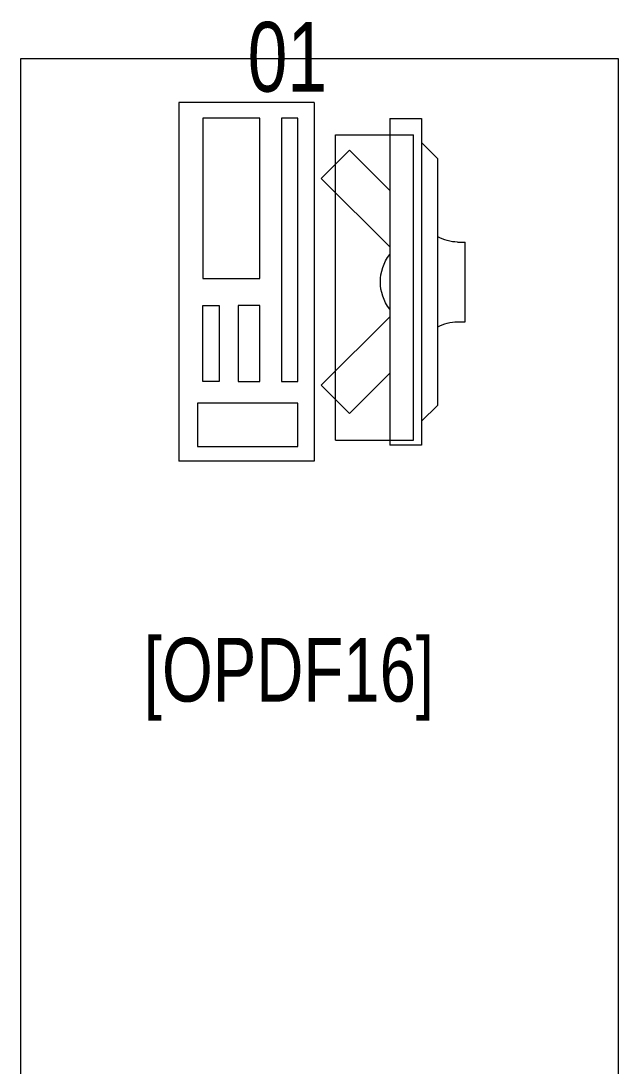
# Model space of a CAD drawing. Extents: x -234346 to 58427, y -132654 to -82394.
# Drawn here: x -50802 to -50052, y -108975 to -107663 of the extents above; entities that cross this region are included whole.
import ezdxf

# ---------------------------------------------------------------- set-up
doc = ezdxf.new("R2010")
doc.units = 0
doc.header["$LTSCALE"] = 8
for name, color, linetype, lineweight in [('72_EGR_BASE_TEXT', 9, 'Continuous', 5), ('72_EGR_EQP_TAG', 9, 'Continuous', 5), ('LOADING', 9, 'Continuous', 5)]:
    doc.layers.add(name, color=color, linetype=linetype, lineweight=lineweight)
doc.styles.add('X3G_ENTITY_257CFD', font='swisscl.ttf', dxfattribs={"height": 200})
doc.styles.add('X3G_ENTITY_9F38', font='swisscl.ttf', dxfattribs={"height": 0.2})

# ---------------------------------------------------------------- blocks, each defined once
blk = doc.blocks.new('ITCWLS1-P')
at = {"layer": 'LOADING'}
for p, q in [((-0.17, 0.45), (-0.17, 0)), ((-0.17, 0.45), (0, 0.45)), ((0, 0.45), (0, 0)), ((-0.2651, 0.43, 0), (-0.3051, 0.43, 0)), ((-0.3051, 0.43, 0), (-0.3051, 0.02, 0)), ((-0.2651, 0.43, 0), (-0.2651, 0.02, 0)), ((-0.1496, 0.4305), (-0.1291, 0.4305)), ((-0.1291, 0.4305), (-0.1291, 0.4089)), ((-0.197, 0.4094), (-0.295, 0.4094)), ((-0.295, 0.0264), (-0.295, 0.4094)), ((-0.197, 0.0264), (-0.197, 0.4094)), ((-0.3251, 0.38, 0), (-0.3051, 0.4, 0)), ((-0.3251, 0.38, 0), (-0.3251, 0.07, 0)), ((-0.3503, 0.275), (-0.3596, 0.275)), ((-0.3596, 0.175), (-0.3596, 0.275)), ((-0.3503, 0.175), (-0.3596, 0.175)), ((-0.3251, 0.07, 0), (-0.3051, 0.05, 0)), ((-0.197, 0.0264), (-0.295, 0.0264)), ((-0.3051, 0.02, 0), (-0.2651, 0.02, 0)), ((-0.17, 0), (0, 0))]:
    blk.add_line(p, q, dxfattribs=at)
at = {"layer": 'LOADING', "extrusion": (2.48281e-10, 3.18408e-10, -1)}
for p, q in [((-0.2651, 0.3395), (-0.2144, 0.3902)), ((-0.1791, 0.3548), (-0.2144, 0.3902)), ((-0.2651, 0.2688), (-0.1791, 0.3548))]:
    blk.add_line(p, q, dxfattribs=at)
at = {"layer": 'LOADING', "extrusion": (2.48281e-10, -3.18408e-10, -1)}
for p, q in [((-0.2651, 0.1812), (-0.1791, 0.0952)), ((-0.2651, 0.1105), (-0.2144, 0.0598)), ((-0.1791, 0.0952), (-0.2144, 0.0598))]:
    blk.add_line(p, q, dxfattribs=at)
at = {"layer": 'LOADING'}
for points in [[(-0.1291, 0.4089), (-0.1291, 0.1), (-0.1496, 0.1), (-0.1496, 0.4305)], [(-0.1496, 0.1), (-0.1496, 0.1), (-0.1496, 0.1), (-0.1496, 0.1), (-0.1496, 0.1), (-0.1496, 0.1), (-0.1496, 0.1), (-0.1496, 0.1), (-0.1496, 0.1)], [(-0.1496, 0.1), (-0.1496, 0.1), (-0.1496, 0.1), (-0.1496, 0.1), (-0.1496, 0.1), (-0.1496, 0.1), (-0.1496, 0.1), (-0.1496, 0.1), (-0.1496, 0.1), (-0.1496, 0.1), (-0.1496, 0.1), (-0.1496, 0.1), (-0.1496, 0.1), (-0.1496, 0.1), (-0.1496, 0.1), (-0.1496, 0.1), (-0.1496, 0.1), (-0.1496, 0.1)], [(-0.1496, 0.1), (-0.1496, 0.1), (-0.1496, 0.1), (-0.1496, 0.1), (-0.1496, 0.1), (-0.1496, 0.1), (-0.1496, 0.1), (-0.1496, 0.1), (-0.1496, 0.1), (-0.1496, 0.1)], [(-0.1496, 0.1), (-0.1496, 0.1), (-0.1496, 0.1), (-0.1496, 0.1), (-0.1496, 0.1), (-0.1496, 0.1), (-0.1496, 0.1)], [(-0.1496, 0.1), (-0.1496, 0.1), (-0.1496, 0.1), (-0.1496, 0.1), (-0.1496, 0.1), (-0.1496, 0.1), (-0.1496, 0.1), (-0.1496, 0.1), (-0.1496, 0.1), (-0.1496, 0.1)], [(-0.1496, 0.1), (-0.1496, 0.1), (-0.1496, 0.1), (-0.1496, 0.1), (-0.1496, 0.1), (-0.1496, 0.1), (-0.1496, 0.1), (-0.1496, 0.1), (-0.1496, 0.1), (-0.1496, 0.1), (-0.1496, 0.1), (-0.1496, 0.1), (-0.1496, 0.1), (-0.1496, 0.1), (-0.1496, 0.1)], [(-0.1496, 0.1), (-0.1496, 0.1), (-0.1496, 0.1), (-0.1496, 0.1), (-0.1496, 0.1), (-0.1496, 0.1), (-0.1496, 0.1), (-0.1496, 0.1), (-0.1496, 0.1), (-0.1496, 0.1)], [(-0.1496, 0.1), (-0.1496, 0.1), (-0.1496, 0.1), (-0.1496, 0.1), (-0.1496, 0.1), (-0.1496, 0.1), (-0.1496, 0.1), (-0.1496, 0.1), (-0.1496, 0.1), (-0.1496, 0.1)], [(-0.1496, 0.1), (-0.1496, 0.1), (-0.1496, 0.1), (-0.1496, 0.1), (-0.1496, 0.1), (-0.1496, 0.1), (-0.1496, 0.1), (-0.1496, 0.1), (-0.1496, 0.1), (-0.1496, 0.1), (-0.1496, 0.1), (-0.1496, 0.1), (-0.1496, 0.1), (-0.1496, 0.1), (-0.1496, 0.1), (-0.1496, 0.1), (-0.1496, 0.1), (-0.1496, 0.1), (-0.1496, 0.1), (-0.1496, 0.1), (-0.1496, 0.1), (-0.1496, 0.1), (-0.1496, 0.1), (-0.1496, 0.1), (-0.1496, 0.1), (-0.1496, 0.1), (-0.1496, 0.1), (-0.1496, 0.1), (-0.1496, 0.1), (-0.1496, 0.1), (-0.1496, 0.1), (-0.1496, 0.1), (-0.1496, 0.1), (-0.1496, 0.1), (-0.1496, 0.1), (-0.1496, 0.1), (-0.1496, 0.1), (-0.1496, 0.1), (-0.1496, 0.1), (-0.1496, 0.1), (-0.1496, 0.1), (-0.1496, 0.1), (-0.1496, 0.1), (-0.1496, 0.1), (-0.1496, 0.1), (-0.1496, 0.1), (-0.1496, 0.1), (-0.1496, 0.1), (-0.1496, 0.1), (-0.1496, 0.1), (-0.1496, 0.1), (-0.1496, 0.1), (-0.1496, 0.1), (-0.1496, 0.1)], [(-0.1496, 0.1), (-0.1496, 0.1), (-0.1496, 0.1), (-0.1496, 0.1), (-0.1496, 0.1), (-0.1496, 0.1), (-0.1496, 0.1), (-0.1496, 0.1), (-0.1496, 0.1), (-0.1496, 0.1), (-0.1496, 0.1), (-0.1496, 0.1), (-0.1496, 0.1), (-0.1496, 0.1), (-0.1496, 0.1), (-0.1496, 0.1), (-0.1496, 0.1), (-0.1496, 0.1), (-0.1496, 0.1), (-0.1496, 0.1), (-0.1496, 0.1), (-0.1496, 0.1), (-0.1496, 0.1), (-0.1496, 0.1), (-0.1496, 0.1), (-0.1496, 0.1), (-0.1496, 0.1), (-0.1496, 0.1), (-0.1496, 0.1), (-0.1496, 0.1), (-0.1496, 0.1), (-0.1496, 0.1), (-0.1496, 0.1), (-0.1496, 0.1), (-0.1496, 0.1), (-0.1496, 0.1), (-0.1496, 0.1), (-0.1496, 0.1), (-0.1496, 0.1), (-0.1496, 0.1), (-0.1496, 0.1), (-0.1496, 0.1), (-0.1496, 0.1), (-0.1496, 0.1), (-0.1496, 0.1), (-0.1496, 0.1), (-0.1496, 0.1), (-0.1496, 0.1), (-0.1496, 0.1), (-0.1496, 0.1), (-0.1496, 0.1), (-0.1496, 0.1), (-0.1496, 0.1), (-0.1496, 0.1), (-0.1496, 0.1), (-0.1496, 0.1), (-0.1496, 0.1), (-0.1496, 0.1), (-0.1496, 0.1), (-0.1496, 0.1), (-0.1496, 0.1), (-0.1496, 0.1), (-0.1496, 0.1), (-0.1496, 0.1), (-0.1496, 0.1), (-0.1496, 0.1), (-0.1496, 0.1), (-0.1496, 0.1), (-0.1496, 0.1), (-0.1496, 0.1), (-0.1496, 0.1), (-0.1496, 0.1), (-0.1496, 0.1), (-0.1496, 0.1), (-0.1496, 0.1), (-0.1496, 0.1), (-0.1496, 0.1), (-0.1496, 0.1), (-0.1496, 0.1), (-0.1496, 0.1), (-0.1496, 0.1), (-0.1496, 0.1), (-0.1496, 0.1), (-0.1496, 0.1), (-0.1496, 0.1), (-0.1496, 0.1), (-0.1496, 0.1), (-0.1496, 0.1), (-0.1496, 0.1)], [(-0.1496, 0.1), (-0.1496, 0.1), (-0.1496, 0.1), (-0.1496, 0.1), (-0.1496, 0.1), (-0.1496, 0.1), (-0.1496, 0.1), (-0.1496, 0.1), (-0.1496, 0.1), (-0.1496, 0.1), (-0.1496, 0.1), (-0.1496, 0.1)], [(-0.1496, 0.1), (-0.1496, 0.1), (-0.1496, 0.1), (-0.1496, 0.1), (-0.1496, 0.1), (-0.1496, 0.1), (-0.1496, 0.1)], [(-0.1496, 0.1), (-0.1496, 0.1), (-0.1496, 0.1), (-0.1496, 0.1), (-0.1496, 0.1), (-0.1496, 0.1), (-0.1496, 0.1), (-0.1496, 0.1), (-0.1496, 0.1), (-0.1496, 0.1), (-0.1496, 0.1), (-0.1496, 0.1), (-0.1496, 0.1), (-0.1496, 0.1), (-0.1496, 0.1), (-0.1496, 0.1), (-0.1496, 0.1)], [(-0.1496, 0.1), (-0.1496, 0.1), (-0.1496, 0.1), (-0.1496, 0.1), (-0.1496, 0.1), (-0.1496, 0.1), (-0.1496, 0.1), (-0.1496, 0.1), (-0.1496, 0.1), (-0.1496, 0.1), (-0.1496, 0.1), (-0.1496, 0.1), (-0.1496, 0.1), (-0.1496, 0.1), (-0.1496, 0.1), (-0.1496, 0.1), (-0.1496, 0.1), (-0.1496, 0.1), (-0.1496, 0.1), (-0.1496, 0.1), (-0.1496, 0.1), (-0.1496, 0.1), (-0.1496, 0.1), (-0.1496, 0.1), (-0.1496, 0.1), (-0.1496, 0.1), (-0.1496, 0.1), (-0.1496, 0.1), (-0.1496, 0.1), (-0.1496, 0.1), (-0.1496, 0.1), (-0.1496, 0.1), (-0.1496, 0.1), (-0.1496, 0.1), (-0.1496, 0.1), (-0.1496, 0.1), (-0.1496, 0.1), (-0.1496, 0.1), (-0.1496, 0.1), (-0.1496, 0.1), (-0.1496, 0.1), (-0.1496, 0.1), (-0.1496, 0.1), (-0.1496, 0.1), (-0.1496, 0.1), (-0.1496, 0.1), (-0.1496, 0.1), (-0.1496, 0.1), (-0.1496, 0.1), (-0.1496, 0.1), (-0.1496, 0.1), (-0.1496, 0.1), (-0.1496, 0.1), (-0.1496, 0.1), (-0.1496, 0.1), (-0.1496, 0.1), (-0.1496, 0.1), (-0.1496, 0.1), (-0.1496, 0.1), (-0.1496, 0.1), (-0.1496, 0.1), (-0.1496, 0.1), (-0.1496, 0.1), (-0.1496, 0.1), (-0.1496, 0.1), (-0.1496, 0.1), (-0.1496, 0.1), (-0.1496, 0.1), (-0.1496, 0.1), (-0.1496, 0.1), (-0.1496, 0.1), (-0.1496, 0.1), (-0.1496, 0.1), (-0.1496, 0.1), (-0.1496, 0.1), (-0.1496, 0.1), (-0.1496, 0.1), (-0.1496, 0.1), (-0.1496, 0.1), (-0.1496, 0.1), (-0.1496, 0.1), (-0.1496, 0.1), (-0.1496, 0.1), (-0.1496, 0.1), (-0.1496, 0.1), (-0.1496, 0.1), (-0.1496, 0.1), (-0.1496, 0.1), (-0.1496, 0.1), (-0.1496, 0.1), (-0.1496, 0.1), (-0.1496, 0.1), (-0.1496, 0.1), (-0.1496, 0.1), (-0.1496, 0.1), (-0.1496, 0.1), (-0.1496, 0.1), (-0.1496, 0.1), (-0.1496, 0.1), (-0.1496, 0.1), (-0.1496, 0.1), (-0.1496, 0.1), (-0.1496, 0.1), (-0.1496, 0.1), (-0.1496, 0.1), (-0.1496, 0.1), (-0.1496, 0.1), (-0.1496, 0.1), (-0.1496, 0.1), (-0.1496, 0.1), (-0.1496, 0.1)], [(-0.1496, 0.1), (-0.1496, 0.1), (-0.1496, 0.1), (-0.1496, 0.1), (-0.1496, 0.1), (-0.1496, 0.1), (-0.1496, 0.1), (-0.1496, 0.1)]]:
    blk.add_lwpolyline(points, dxfattribs=at)
for points in [[(-0.1019, 0.4305), (-0.0304, 0.4305), (-0.0304, 0.2294), (-0.1019, 0.2294)], [(-0.1019, 0.1954), (-0.0747, 0.1954), (-0.0747, 0.1), (-0.1019, 0.1)], [(-0.0304, 0.1954), (-0.0508, 0.1954), (-0.0508, 0.1), (-0.0304, 0.1)], [(-0.1496, 0.1), (-0.1496, 0.1), (-0.1496, 0.1), (-0.1496, 0.1), (-0.1496, 0.1), (-0.1496, 0.1), (-0.1496, 0.1), (-0.1496, 0.1), (-0.1496, 0.1), (-0.1496, 0.1), (-0.1496, 0.1), (-0.1496, 0.1), (-0.1496, 0.1), (-0.1496, 0.1), (-0.1496, 0.1), (-0.1496, 0.1), (-0.1496, 0.1), (-0.1496, 0.1), (-0.1496, 0.1), (-0.1496, 0.1), (-0.1496, 0.1), (-0.1496, 0.1), (-0.1496, 0.1), (-0.1496, 0.1), (-0.1496, 0.1), (-0.1496, 0.1), (-0.1496, 0.1), (-0.1496, 0.1), (-0.1496, 0.1), (-0.1496, 0.1), (-0.1496, 0.1), (-0.1496, 0.1), (-0.1496, 0.1), (-0.1496, 0.1), (-0.1496, 0.1), (-0.1496, 0.1), (-0.1496, 0.1), (-0.1496, 0.1), (-0.1496, 0.1), (-0.1496, 0.1), (-0.1496, 0.1), (-0.1496, 0.1), (-0.1496, 0.1), (-0.1496, 0.1), (-0.1496, 0.1), (-0.1496, 0.1), (-0.1496, 0.1), (-0.1496, 0.1), (-0.1496, 0.1), (-0.1496, 0.1), (-0.1496, 0.1), (-0.1496, 0.1), (-0.1496, 0.1), (-0.1496, 0.1), (-0.1496, 0.1), (-0.1496, 0.1), (-0.1496, 0.1), (-0.1496, 0.1), (-0.1496, 0.1), (-0.1496, 0.1), (-0.1496, 0.1), (-0.1496, 0.1), (-0.1496, 0.1), (-0.1496, 0.1), (-0.1496, 0.1), (-0.1496, 0.1), (-0.1496, 0.1), (-0.1496, 0.1), (-0.1496, 0.1), (-0.1496, 0.1), (-0.1496, 0.1), (-0.1496, 0.1), (-0.1496, 0.1), (-0.1496, 0.1), (-0.1496, 0.1), (-0.1496, 0.1), (-0.1496, 0.1), (-0.1496, 0.1), (-0.1496, 0.1), (-0.1496, 0.1), (-0.1496, 0.1), (-0.1496, 0.1), (-0.1496, 0.1), (-0.1496, 0.1), (-0.1496, 0.1), (-0.1496, 0.1), (-0.1496, 0.1), (-0.1496, 0.1), (-0.1496, 0.1), (-0.1496, 0.1), (-0.1496, 0.1), (-0.1496, 0.1), (-0.1496, 0.1), (-0.1496, 0.1), (-0.1496, 0.1), (-0.1496, 0.1), (-0.1496, 0.1), (-0.1496, 0.1), (-0.1496, 0.1), (-0.1496, 0.1), (-0.1496, 0.1), (-0.1496, 0.1), (-0.1496, 0.1), (-0.1496, 0.1), (-0.1496, 0.1), (-0.1496, 0.1), (-0.1496, 0.1), (-0.1496, 0.1), (-0.1496, 0.1), (-0.1496, 0.1), (-0.1496, 0.1), (-0.1496, 0.1), (-0.1496, 0.1), (-0.1496, 0.1), (-0.1496, 0.1), (-0.1496, 0.1), (-0.1496, 0.1), (-0.1496, 0.1), (-0.1496, 0.1), (-0.1496, 0.1), (-0.1496, 0.1), (-0.1496, 0.1), (-0.1496, 0.1), (-0.1496, 0.1), (-0.1496, 0.1), (-0.1496, 0.1), (-0.1496, 0.1), (-0.1496, 0.1), (-0.1496, 0.1), (-0.1496, 0.1), (-0.1496, 0.1), (-0.1496, 0.1), (-0.1496, 0.1), (-0.1496, 0.1), (-0.1496, 0.1), (-0.1496, 0.1), (-0.1496, 0.1), (-0.1496, 0.1), (-0.1496, 0.1), (-0.1496, 0.1), (-0.1496, 0.1), (-0.1496, 0.1), (-0.1496, 0.1), (-0.1496, 0.1), (-0.1496, 0.1), (-0.1496, 0.1), (-0.1496, 0.1), (-0.1496, 0.1), (-0.1496, 0.1), (-0.1496, 0.1), (-0.1496, 0.1), (-0.1496, 0.1), (-0.1496, 0.1), (-0.1496, 0.1), (-0.1496, 0.1), (-0.1496, 0.1), (-0.1496, 0.1), (-0.1496, 0.1), (-0.1496, 0.1), (-0.1496, 0.1), (-0.1496, 0.1), (-0.1496, 0.1), (-0.1496, 0.1), (-0.1496, 0.1), (-0.1496, 0.1), (-0.1496, 0.1), (-0.1496, 0.1), (-0.1496, 0.1), (-0.1496, 0.1), (-0.1496, 0.1), (-0.1496, 0.1), (-0.1496, 0.1), (-0.1496, 0.1), (-0.1496, 0.1), (-0.1496, 0.1), (-0.1496, 0.1), (-0.1496, 0.1), (-0.1496, 0.1), (-0.1496, 0.1), (-0.1496, 0.1), (-0.1496, 0.1), (-0.1496, 0.1), (-0.1496, 0.1), (-0.1496, 0.1), (-0.1496, 0.1), (-0.1496, 0.1), (-0.1496, 0.1), (-0.1496, 0.1), (-0.1496, 0.1), (-0.1496, 0.1), (-0.1496, 0.1), (-0.1496, 0.1), (-0.1496, 0.1), (-0.1496, 0.1), (-0.1496, 0.1), (-0.1496, 0.1), (-0.1496, 0.1), (-0.1496, 0.1), (-0.1496, 0.1), (-0.1496, 0.1), (-0.1496, 0.1), (-0.1496, 0.1), (-0.1496, 0.1), (-0.1496, 0.1), (-0.1496, 0.1), (-0.1496, 0.1), (-0.1496, 0.1), (-0.1496, 0.1), (-0.1496, 0.1), (-0.1496, 0.1), (-0.1496, 0.1), (-0.1496, 0.1), (-0.1496, 0.1), (-0.1496, 0.1), (-0.1496, 0.1), (-0.1496, 0.1), (-0.1496, 0.1), (-0.1496, 0.1), (-0.1496, 0.1), (-0.1496, 0.1), (-0.1496, 0.1), (-0.1496, 0.1), (-0.1496, 0.1), (-0.1496, 0.1), (-0.1496, 0.1), (-0.1496, 0.1), (-0.1496, 0.1), (-0.1496, 0.1), (-0.1496, 0.1), (-0.1496, 0.1), (-0.1496, 0.1), (-0.1496, 0.1), (-0.1496, 0.1), (-0.1496, 0.1), (-0.1496, 0.1), (-0.1496, 0.1), (-0.1496, 0.1), (-0.1496, 0.1), (-0.1496, 0.1), (-0.1496, 0.1), (-0.1496, 0.1), (-0.1496, 0.1), (-0.1496, 0.1), (-0.1496, 0.1), (-0.1496, 0.1), (-0.1496, 0.1), (-0.1496, 0.1), (-0.1496, 0.1), (-0.1496, 0.1), (-0.1496, 0.1), (-0.1496, 0.1), (-0.1496, 0.1), (-0.1496, 0.1), (-0.1496, 0.1), (-0.1496, 0.1), (-0.1496, 0.1), (-0.1496, 0.1), (-0.1496, 0.1), (-0.1496, 0.1), (-0.1496, 0.1), (-0.1496, 0.1), (-0.1496, 0.1), (-0.1496, 0.1), (-0.1496, 0.1), (-0.1496, 0.1), (-0.1496, 0.1), (-0.1496, 0.1), (-0.1496, 0.1), (-0.1496, 0.1), (-0.1496, 0.1), (-0.1496, 0.1), (-0.1496, 0.1), (-0.1496, 0.1), (-0.1496, 0.1), (-0.1496, 0.1), (-0.1496, 0.1), (-0.1496, 0.1)], [(-0.1496, 0.1), (-0.1496, 0.1), (-0.1496, 0.1), (-0.1496, 0.1), (-0.1496, 0.1), (-0.1496, 0.1), (-0.1496, 0.1), (-0.1496, 0.1), (-0.1496, 0.1), (-0.1496, 0.1), (-0.1496, 0.1), (-0.1496, 0.1), (-0.1496, 0.1), (-0.1496, 0.1), (-0.1496, 0.1), (-0.1496, 0.1), (-0.1496, 0.1), (-0.1496, 0.1), (-0.1496, 0.1), (-0.1496, 0.1), (-0.1496, 0.1), (-0.1496, 0.1), (-0.1496, 0.1), (-0.1496, 0.1), (-0.1496, 0.1), (-0.1496, 0.1), (-0.1496, 0.1), (-0.1496, 0.1), (-0.1496, 0.1), (-0.1496, 0.1), (-0.1496, 0.1), (-0.1496, 0.1), (-0.1496, 0.1), (-0.1496, 0.1), (-0.1496, 0.1), (-0.1496, 0.1), (-0.1496, 0.1), (-0.1496, 0.1), (-0.1496, 0.1), (-0.1496, 0.1), (-0.1496, 0.1), (-0.1496, 0.1), (-0.1496, 0.1), (-0.1496, 0.1), (-0.1496, 0.1), (-0.1496, 0.1), (-0.1496, 0.1), (-0.1496, 0.1), (-0.1496, 0.1), (-0.1496, 0.1), (-0.1496, 0.1), (-0.1496, 0.1), (-0.1496, 0.1), (-0.1496, 0.1), (-0.1496, 0.1), (-0.1496, 0.1), (-0.1496, 0.1), (-0.1496, 0.1), (-0.1496, 0.1), (-0.1496, 0.1), (-0.1496, 0.1), (-0.1496, 0.1), (-0.1496, 0.1), (-0.1496, 0.1), (-0.1496, 0.1), (-0.1496, 0.1), (-0.1496, 0.1), (-0.1496, 0.1), (-0.1496, 0.1), (-0.1496, 0.1), (-0.1496, 0.1), (-0.1496, 0.1), (-0.1496, 0.1), (-0.1496, 0.1), (-0.1496, 0.1), (-0.1496, 0.1), (-0.1496, 0.1), (-0.1496, 0.1), (-0.1496, 0.1), (-0.1496, 0.1), (-0.1496, 0.1), (-0.1496, 0.1), (-0.1496, 0.1), (-0.1496, 0.1), (-0.1496, 0.1), (-0.1496, 0.1), (-0.1496, 0.1), (-0.1496, 0.1), (-0.1496, 0.1), (-0.1496, 0.1), (-0.1496, 0.1), (-0.1496, 0.1), (-0.1496, 0.1), (-0.1496, 0.1), (-0.1496, 0.1), (-0.1496, 0.1), (-0.1496, 0.1), (-0.1496, 0.1), (-0.1496, 0.1), (-0.1496, 0.1), (-0.1496, 0.1), (-0.1496, 0.1), (-0.1496, 0.1), (-0.1496, 0.1), (-0.1496, 0.1), (-0.1496, 0.1), (-0.1496, 0.1), (-0.1496, 0.1), (-0.1496, 0.1), (-0.1496, 0.1), (-0.1496, 0.1), (-0.1496, 0.1), (-0.1496, 0.1), (-0.1496, 0.1), (-0.1496, 0.1), (-0.1496, 0.1), (-0.1496, 0.1), (-0.1496, 0.1), (-0.1496, 0.1), (-0.1496, 0.1), (-0.1496, 0.1), (-0.1496, 0.1), (-0.1496, 0.1), (-0.1496, 0.1), (-0.1496, 0.1), (-0.1496, 0.1), (-0.1496, 0.1), (-0.1496, 0.1), (-0.1496, 0.1), (-0.1496, 0.1), (-0.1496, 0.1), (-0.1496, 0.1), (-0.1496, 0.1), (-0.1496, 0.1), (-0.1496, 0.1), (-0.1496, 0.1), (-0.1496, 0.1), (-0.1496, 0.1), (-0.1496, 0.1), (-0.1496, 0.1), (-0.1496, 0.1), (-0.1496, 0.1), (-0.1496, 0.1), (-0.1496, 0.1), (-0.1496, 0.1), (-0.1496, 0.1), (-0.1496, 0.1), (-0.1496, 0.1), (-0.1496, 0.1), (-0.1496, 0.1), (-0.1496, 0.1), (-0.1496, 0.1), (-0.1496, 0.1), (-0.1496, 0.1), (-0.1496, 0.1), (-0.1496, 0.1), (-0.1496, 0.1), (-0.1496, 0.1), (-0.1496, 0.1), (-0.1496, 0.1), (-0.1496, 0.1), (-0.1496, 0.1), (-0.1496, 0.1), (-0.1496, 0.1), (-0.1496, 0.1), (-0.1496, 0.1), (-0.1496, 0.1), (-0.1496, 0.1), (-0.1496, 0.1), (-0.1496, 0.1), (-0.1496, 0.1), (-0.1496, 0.1), (-0.1496, 0.1), (-0.1496, 0.1), (-0.1496, 0.1), (-0.1496, 0.1), (-0.1496, 0.1), (-0.1496, 0.1), (-0.1496, 0.1), (-0.1496, 0.1), (-0.1496, 0.1), (-0.1496, 0.1), (-0.1496, 0.1), (-0.1496, 0.1), (-0.1496, 0.1), (-0.1496, 0.1), (-0.1496, 0.1), (-0.1496, 0.1), (-0.1496, 0.1), (-0.1496, 0.1), (-0.1496, 0.1), (-0.1496, 0.1), (-0.1496, 0.1), (-0.1496, 0.1), (-0.1496, 0.1), (-0.1496, 0.1), (-0.1496, 0.1), (-0.1496, 0.1), (-0.1496, 0.1), (-0.1496, 0.1), (-0.1496, 0.1), (-0.1496, 0.1), (-0.1496, 0.1), (-0.1496, 0.1), (-0.1496, 0.1), (-0.1496, 0.1), (-0.1496, 0.1), (-0.1496, 0.1), (-0.1496, 0.1), (-0.1496, 0.1), (-0.1496, 0.1), (-0.1496, 0.1), (-0.1496, 0.1), (-0.1496, 0.1)], [(-0.1496, 0.1), (-0.1496, 0.1), (-0.1496, 0.1), (-0.1496, 0.1), (-0.1496, 0.1), (-0.1496, 0.1), (-0.1496, 0.1), (-0.1496, 0.1), (-0.1496, 0.1), (-0.1496, 0.1), (-0.1496, 0.1), (-0.1496, 0.1), (-0.1496, 0.1), (-0.1496, 0.1), (-0.1496, 0.1), (-0.1496, 0.1), (-0.1496, 0.1), (-0.1496, 0.1), (-0.1496, 0.1), (-0.1496, 0.1), (-0.1496, 0.1), (-0.1496, 0.1), (-0.1496, 0.1), (-0.1496, 0.1), (-0.1496, 0.1), (-0.1496, 0.1), (-0.1496, 0.1), (-0.1496, 0.1), (-0.1496, 0.1), (-0.1496, 0.1), (-0.1496, 0.1), (-0.1496, 0.1), (-0.1496, 0.1), (-0.1496, 0.1), (-0.1496, 0.1), (-0.1496, 0.1), (-0.1496, 0.1), (-0.1496, 0.1), (-0.1496, 0.1), (-0.1496, 0.1), (-0.1496, 0.1), (-0.1496, 0.1), (-0.1496, 0.1), (-0.1496, 0.1), (-0.1496, 0.1), (-0.1496, 0.1), (-0.1496, 0.1), (-0.1496, 0.1), (-0.1496, 0.1), (-0.1496, 0.1), (-0.1496, 0.1), (-0.1496, 0.1), (-0.1496, 0.1), (-0.1496, 0.1), (-0.1496, 0.1), (-0.1496, 0.1), (-0.1496, 0.1), (-0.1496, 0.1), (-0.1496, 0.1), (-0.1496, 0.1), (-0.1496, 0.1), (-0.1496, 0.1), (-0.1496, 0.1), (-0.1496, 0.1), (-0.1496, 0.1), (-0.1496, 0.1), (-0.1496, 0.1), (-0.1496, 0.1), (-0.1496, 0.1), (-0.1496, 0.1), (-0.1496, 0.1), (-0.1496, 0.1), (-0.1496, 0.1), (-0.1496, 0.1), (-0.1496, 0.1), (-0.1496, 0.1), (-0.1496, 0.1), (-0.1496, 0.1), (-0.1496, 0.1), (-0.1496, 0.1), (-0.1496, 0.1), (-0.1496, 0.1), (-0.1496, 0.1), (-0.1496, 0.1), (-0.1496, 0.1), (-0.1496, 0.1), (-0.1496, 0.1), (-0.1496, 0.1), (-0.1496, 0.1), (-0.1496, 0.1), (-0.1496, 0.1), (-0.1496, 0.1), (-0.1496, 0.1), (-0.1496, 0.1), (-0.1496, 0.1), (-0.1496, 0.1), (-0.1496, 0.1), (-0.1496, 0.1), (-0.1496, 0.1), (-0.1496, 0.1), (-0.1496, 0.1), (-0.1496, 0.1), (-0.1496, 0.1), (-0.1496, 0.1), (-0.1496, 0.1), (-0.1496, 0.1), (-0.1496, 0.1), (-0.1496, 0.1), (-0.1496, 0.1), (-0.1496, 0.1), (-0.1496, 0.1), (-0.1496, 0.1), (-0.1496, 0.1), (-0.1496, 0.1), (-0.1496, 0.1), (-0.1496, 0.1), (-0.1496, 0.1), (-0.1496, 0.1), (-0.1496, 0.1), (-0.1496, 0.1), (-0.1496, 0.1), (-0.1496, 0.1), (-0.1496, 0.1), (-0.1496, 0.1), (-0.1496, 0.1), (-0.1496, 0.1), (-0.1496, 0.1), (-0.1496, 0.1), (-0.1496, 0.1), (-0.1496, 0.1), (-0.1496, 0.1), (-0.1496, 0.1), (-0.1496, 0.1), (-0.1496, 0.1), (-0.1496, 0.1), (-0.1496, 0.1), (-0.1496, 0.1), (-0.1496, 0.1), (-0.1496, 0.1), (-0.1496, 0.1), (-0.1496, 0.1), (-0.1496, 0.1), (-0.1496, 0.1), (-0.1496, 0.1), (-0.1496, 0.1), (-0.1496, 0.1), (-0.1496, 0.1), (-0.1496, 0.1), (-0.1496, 0.1), (-0.1496, 0.1), (-0.1496, 0.1), (-0.1496, 0.1), (-0.1496, 0.1), (-0.1496, 0.1), (-0.1496, 0.1), (-0.1496, 0.1), (-0.1496, 0.1), (-0.1496, 0.1), (-0.1496, 0.1), (-0.1496, 0.1), (-0.1496, 0.1), (-0.1496, 0.1), (-0.1496, 0.1), (-0.1496, 0.1), (-0.1496, 0.1), (-0.1496, 0.1), (-0.1496, 0.1), (-0.1496, 0.1), (-0.1496, 0.1), (-0.1496, 0.1), (-0.1496, 0.1), (-0.1496, 0.1), (-0.1496, 0.1), (-0.1496, 0.1), (-0.1496, 0.1), (-0.1496, 0.1), (-0.1496, 0.1), (-0.1496, 0.1), (-0.1496, 0.1), (-0.1496, 0.1), (-0.1496, 0.1), (-0.1496, 0.1), (-0.1496, 0.1), (-0.1496, 0.1), (-0.1496, 0.1), (-0.1496, 0.1), (-0.1496, 0.1), (-0.1496, 0.1), (-0.1496, 0.1), (-0.1496, 0.1), (-0.1496, 0.1), (-0.1496, 0.1), (-0.1496, 0.1), (-0.1496, 0.1), (-0.1496, 0.1), (-0.1496, 0.1), (-0.1496, 0.1), (-0.1496, 0.1), (-0.1496, 0.1), (-0.1496, 0.1), (-0.1496, 0.1), (-0.1496, 0.1), (-0.1496, 0.1), (-0.1496, 0.1), (-0.1496, 0.1), (-0.1496, 0.1), (-0.1496, 0.1), (-0.1496, 0.1), (-0.1496, 0.1), (-0.1496, 0.1), (-0.1496, 0.1), (-0.1496, 0.1), (-0.1496, 0.1), (-0.1496, 0.1), (-0.1496, 0.1), (-0.1496, 0.1), (-0.1496, 0.1), (-0.1496, 0.1), (-0.1496, 0.1)], [(-0.1496, 0.0727), (-0.0236, 0.0727), (-0.0236, 0.0182), (-0.1496, 0.0182)]]:
    blk.add_lwpolyline(points, close=True, dxfattribs=at)
for centre, radius, start, end in [((-0.3503, 0.325), 0.05, 270, 300.3093), ((-0.3089, 0.225), 0.0556, 321.9431, 38.0569), ((-0.3503, 0.125), 0.05, 59.6907, 90)]:
    blk.add_arc(centre, radius, start, end, dxfattribs=at)
blk = doc.blocks.new('1stF')
at = {"layer": 'LOADING', "color": 9, "elevation": 0}
blk.add_lwpolyline([(-50802.3, -107710.1), (-50052.3, -107710.1), (-50052.3, -109210.1), (-50802.3, -109210.1)], close=True, dxfattribs=at)
at = {"layer": 'LOADING', "color": 9, "extrusion": (-8.01373e-06, 1.9399e-16, 1), "xscale": -1000.00000000001, "yscale": 1000.00000000001, "zscale": 1000.00000000001}
blk.add_blockref('ITCWLS1-P', (-50604.2, -108215.5, 0.4), dxfattribs=at)
at = {"layer": '72_EGR_BASE_TEXT', "color": 9, "insert": (-50465.7, -108437.4, 0.1), "char_height": 80, "attachment_point": 2, "style": 'X3G_ENTITY_9F38'}
blk.add_mtext('[OPDF16]', dxfattribs=at)
at = {"layer": '72_EGR_EQP_TAG', "color": 9, "insert": (-50467.7, -107664.2, 0), "char_height": 87.47, "attachment_point": 2, "style": 'X3G_ENTITY_257CFD'}
blk.add_mtext('01', dxfattribs=at)

msp = doc.modelspace()

# ---------------------------------------------------------------- block references
at = {"layer": '72_EGR_EQP_TAG'}
msp.add_blockref('1stF', (0, 0), dxfattribs=at)

doc.saveas('drawing.dxf')
